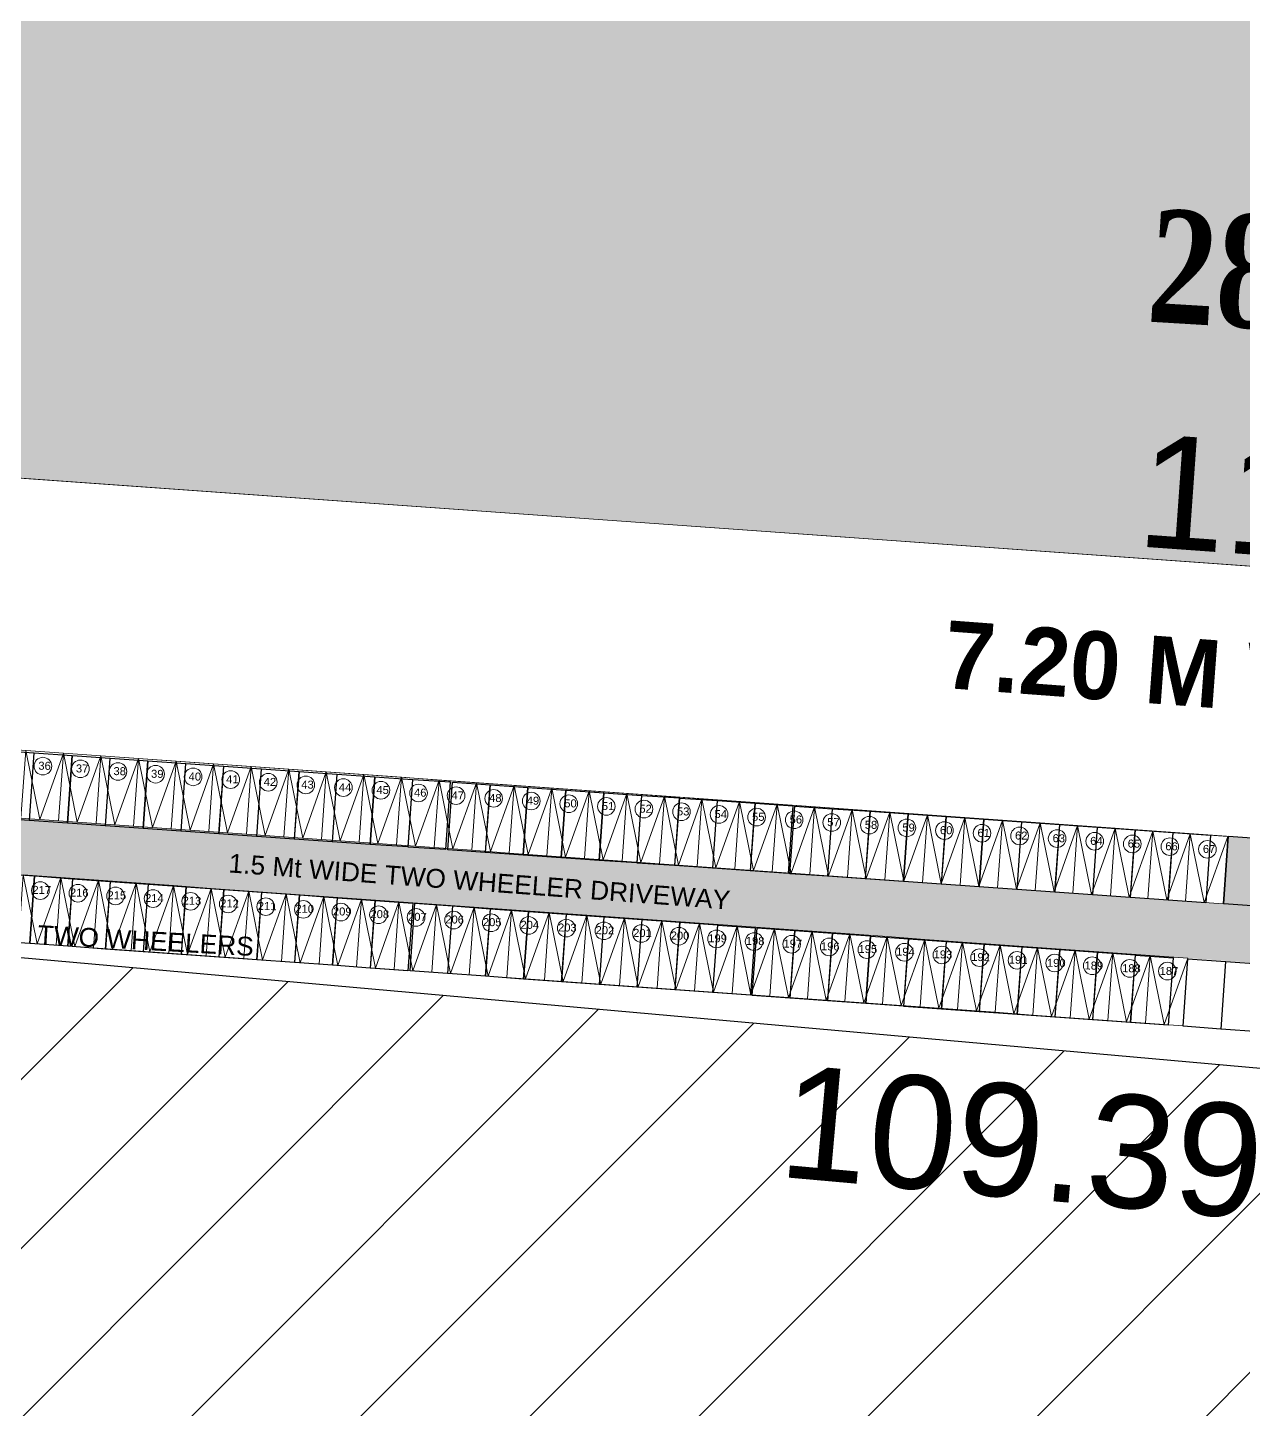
# Model space of a CAD drawing. Header units: metres. Extents: x -1560405 to -1559609, y 42907 to 43310.
# Drawn here: x -1560313.84 to -1560281.56, y 43184.7 to 43221.39 of the extents above; entities that cross this region are included whole.
import ezdxf

# ---------------------------------------------------------------- set-up
doc = ezdxf.new("R2010")
doc.units = ezdxf.units.M
doc.header["$LTSCALE"] = 750
doc.header["$MEASUREMENT"] = 0
doc.header["$PDMODE"] = 35
doc.header["$PDSIZE"] = 50
doc.linetypes.add('ACAD_ISO03W100', pattern=[30, 12, -18])
doc.linetypes.add('HIDDEN', pattern=[0.375, 0.25, -0.125])
doc.layers.get('0').update_dxf_attribs({"lineweight": 5})
doc.layers.get('Defpoints').update_dxf_attribs({"lineweight": 0})
doc.layers.add('BLK_1_LVL_0_BLDG_FOOT_PRINT', color=1, linetype='Continuous', lineweight=5)
doc.layers.add('OSR_PLAN', color=7, linetype='Continuous', lineweight=5)
doc.layers.add('BLK_1_LVL_0_SIDE_SETBACK2', color=102, linetype='Continuous')
doc.layers.add('TWO_WHEELER_PARKING', color=2, linetype='Continuous', plot=False)
doc.styles.add('JSC-Times New Roman', font='timesbd.ttf')
doc.styles.add('ROMANTICITALIC', font='romab___.ttf')
doc.styles.get("Standard").update_dxf_attribs({"font": 'arial.ttf'})
doc.dimstyles.new('DISCOVER SITE OUTRT', dxfattribs={"dimtxt": 3, "dimasz": 0.15, "dimexe": 0, "dimexo": 0, "dimgap": 0.1, "dimtad": 0, "dimzin": 0, "dimdsep": 46, "dimtxsty": 'Standard', "dimblk": 'ARCHTICK', "dimcen": 0, "dimse1": 1, "dimse2": 1, "dimsd1": 1, "dimsd2": 1, "dimclrd": 253, "dimclrt": 7, "dimadec": 0, "dimazin": 3, "dimtfac": 1, "dimtofl": 0, "dimtmove": 1, "dimatfit": 3, "dimfxl": 0, "dimfrac": 2, "dimtolj": 1, "dimtzin": 0, "dimarcsym": 0})

# ---------------------------------------------------------------- blocks, each defined once
blk = doc.blocks.new('*D635')
at = {"layer": 'Defpoints', "color": 0, "ltscale": 20}
for p in [(-1560337.813, 43211.124), (-1560218.169, 43204.369), (-1560218.296, 43202.587)]:
    blk.add_point(p, dxfattribs=at)
at = {"color": 7, "ltscale": 20, "insert": (-1560277.927, 43208.638), "char_height": 3, "attachment_point": 5, "rotation": 355.9144}
blk.add_mtext('\\A1;119.82', dxfattribs=at)
blk = doc.blocks.new('_ArchTick')
at = {"color": 0, "linetype": 'ByBlock', "const_width": 0.15}
blk.add_lwpolyline([(-0.5, -0.5), (0.5, 0.5)], dxfattribs=at)
blk = doc.blocks.new('*D644')
at = {"layer": 'Defpoints', "color": 0, "ltscale": 20}
for p in [(-1560341.683, 43199.165, 0), (-1560341.908, 43196.651), (-1560232.726, 43189.438, 0)]:
    blk.add_point(p, dxfattribs=at)
at = {"color": 7, "ltscale": 20, "insert": (-1560287.429, 43191.787), "char_height": 3, "attachment_point": 5, "rotation": 354.8986}
blk.add_mtext('\\A1;109.39', dxfattribs=at)

msp = doc.modelspace()

# ---------------------------------------------------------------- hatches: boundary and pattern name
at = {"ltscale": 0.25}
h = msp.add_hatch(dxfattribs=at)
h.set_pattern_fill('GRASS', color=3, scale=0.09, angle=4.440567, style=0)
h.set_pattern_definition([(94.440567, (-1563432.0248, 43259.684), (-1.7367471, 1.4864406), [0.428625, -2.8042672]), (49.44057, (-1563432.0248, 43259.684), (-1.736747, 1.4864406), [0.428625, -1.857375]), (139.44057, (-1563432.0248, 43259.684), (-1.4864406, -1.736747), [0.428625, -1.857375])])
h.paths.add_polyline_path([(-1560190.7146, 43221.26301), (-1560268.49446, 43223.31294), (-1560268.49446, 43223.31324), (-1560347.4932, 43228.85839), (-1560348.99461, 43211.92232), (-1560336.23062, 43211.01062), (-1560218.29627, 43202.58684), (-1560213.1246, 43200.99422), (-1560209.78798, 43197.21718), (-1560195.69072, 43197.21718)])
h.paths.add_polyline_path([(-1560217.74991, 43201.4579), (-1560213.11968, 43200.03201), (-1560211.97987, 43203.73327), (-1560216.61011, 43205.15915)], flags=25)
h.paths.add_polyline_path([(-1560212.52284, 43199.48278), (-1560209.31528, 43195.85183), (-1560206.41282, 43198.41584), (-1560209.62038, 43202.04679)], flags=9)
h.paths.add_polyline_path([(-1560193.60262, 43200.86895), (-1560191.55567, 43210.76032), (-1560197.67164, 43212.02598), (-1560199.7186, 43202.13461)], flags=25)
h.paths.add_polyline_path([(-1560234.80298, 43216.37664), (-1560224.70553, 43216.11052), (-1560224.54098, 43222.35392), (-1560234.63843, 43222.62004)], flags=24)
h.paths.add_polyline_path([(-1560313.38646, 43221.25148), (-1560303.3103, 43220.5442), (-1560302.87298, 43226.77444), (-1560312.94915, 43227.48171)], flags=24)
h.paths.add_polyline_path([(-1560348.38794, 43210.75), (-1560338.31265, 43210.03034), (-1560337.86768, 43216.26004), (-1560347.94296, 43216.97969)], flags=25)
h.paths.add_polyline_path([(-1560284.23235, 43205.97365), (-1560272.25059, 43205.11782), (-1560271.80562, 43211.34751), (-1560283.78737, 43212.20334)], flags=25)
h.paths.add_polyline_path([(-1560206.42252, 43196.5151), (-1560199.18852, 43196.5151), (-1560199.18852, 43201.17883), (-1560206.42252, 43201.17883)], flags=9)
h.paths.add_polyline_path([(-1560285.0912, 43211.91771), (-1560247.94783, 43209.68521), (-1560247.26251, 43221.08732), (-1560284.40588, 43223.31982)], flags=24)
h = msp.add_hatch(color=33)
h.dxf.hatch_style = 1
h.paths.add_polyline_path([(-1560280.10079, 43197.97847), (-1560279.97255, 43199.77389), (-1560281.96746, 43199.91638), (-1560282.09571, 43198.12096), (-1560333.81558, 43201.81519), (-1560333.90143, 43200.3175), (-1560308.96496, 43198.53634), (-1560283.03103, 43196.68394), (-1560276.55626, 43196.22147), (-1560220.63487, 43192.23168), (-1560222.02057, 43193.82993)])
h = msp.add_hatch(dxfattribs=at)
h.set_pattern_fill('ANSI31', color=0)
h.set_pattern_definition([(45, (-1563432.0248, 43748.3745), (-2.245064, 2.245064), [])])
h.paths.add_polyline_path([(-1560237.07296, 43140.74868), (-1560346.57966, 43144.31577), (-1560351.57208, 43088.39163), (-1560242.00078, 43085.54823)])
h.paths.add_polyline_path([(-1560232.7264, 43189.43795), (-1560341.68322, 43199.16467), (-1560346.57966, 43144.31577), (-1560237.07296, 43140.74868)])
h.paths.add_polyline_path([(-1560242.00078, 43085.54823), (-1560351.57208, 43088.39163), (-1560355.10313, 43048.83757), (-1560246.14631, 43039.11084)])
h.paths.add_polyline_path([(-1560239.07718, 43108.11883), (-1560238.00907, 43120.08352), (-1560244.2299, 43120.63886), (-1560245.298, 43108.67417)], flags=25)
h.paths.add_polyline_path([(-1560343.41959, 43117.43362), (-1560342.35148, 43129.39831), (-1560348.57231, 43129.95366), (-1560349.64042, 43117.98896)], flags=24)
h.paths.add_polyline_path([(-1560319.84767, 43107.93716), (-1560283.14881, 43106.13183), (-1560282.76123, 43114.01062), (-1560319.46008, 43115.81594)], flags=24)
h.paths.add_polyline_path([(-1560313.81316, 43123.30902), (-1560282.62913, 43121.77499), (-1560282.29061, 43128.65646), (-1560313.47464, 43130.1905)], flags=24)
h.paths.add_polyline_path([(-1560315.66893, 43116.05061), (-1560286.0673, 43114.59442), (-1560285.72878, 43121.47589), (-1560315.33041, 43122.93208)], flags=24)
h.paths.add_polyline_path([(-1560293.79379, 43189.23675), (-1560281.82909, 43188.16864), (-1560281.27375, 43194.38947), (-1560293.23845, 43195.45757)], flags=24)
h.paths.add_polyline_path([(-1560313.23162, 43162.44994), (-1560277.6348, 43160.69883), (-1560277.24722, 43168.57761), (-1560312.84404, 43170.32873)], flags=24)
h.paths.add_polyline_path([(-1560306.70402, 43044.619), (-1560294.73932, 43043.5509), (-1560294.18398, 43049.77172), (-1560306.14868, 43050.83983)], flags=24)
h.paths.add_polyline_path([(-1560324.78315, 43066.20517), (-1560289.49716, 43064.46935), (-1560289.10958, 43072.34813), (-1560324.39557, 43074.08395)], flags=24)

# ---------------------------------------------------------------- linework, layer by layer
at = {"color": 0, "linetype": 'HIDDEN', "ltscale": 15}
for p, q in [((-1560336.23062, 43211.01062), (-1560218.29627, 43202.58684)), ((-1560334.10516, 43203.64046, 0), (-1560227.10723, 43195.99785, 0))]:
    msp.add_line(p, q, dxfattribs=at)
at = {"color": 0, "ltscale": 0.25, "elevation": 0}
for points in [[(-1560313.88614, 43202.19626), (-1560314.01439, 43200.40083), (-1560313.01693, 43200.32959), (-1560312.88869, 43202.12501)], [(-1560312.88869, 43202.12501), (-1560313.01693, 43200.32959), (-1560312.01947, 43200.25834), (-1560311.89123, 43202.05377)], [(-1560311.89123, 43202.05377), (-1560312.01947, 43200.25834), (-1560311.02201, 43200.1871), (-1560310.89377, 43201.98252)], [(-1560310.89377, 43201.98252), (-1560311.02201, 43200.1871), (-1560310.02455, 43200.11585), (-1560309.89631, 43201.91128)], [(-1560309.89631, 43201.91128), (-1560310.02455, 43200.11585), (-1560309.02709, 43200.0446), (-1560308.89885, 43201.84003)], [(-1560308.89885, 43201.84003), (-1560309.02709, 43200.0446), (-1560308.02964, 43199.97336), (-1560307.90139, 43201.76878)], [(-1560307.90139, 43201.76878), (-1560308.02964, 43199.97336), (-1560307.03218, 43199.90211), (-1560306.90393, 43201.69754)], [(-1560306.90393, 43201.69754), (-1560307.03218, 43199.90211), (-1560306.03472, 43199.83086), (-1560305.90647, 43201.62629)], [(-1560305.90647, 43201.62629), (-1560306.03472, 43199.83086), (-1560305.03726, 43199.75962), (-1560304.90902, 43201.55504)], [(-1560304.90902, 43201.55504), (-1560305.03726, 43199.75962), (-1560304.0398, 43199.68837), (-1560303.91156, 43201.4838)], [(-1560303.91156, 43201.4838), (-1560304.0398, 43199.68837), (-1560303.04234, 43199.61713), (-1560302.9141, 43201.41255)], [(-1560302.9141, 43201.41255), (-1560303.04234, 43199.61713), (-1560302.04488, 43199.54588), (-1560301.91664, 43201.34131)], [(-1560301.91664, 43201.34131), (-1560302.04488, 43199.54588), (-1560301.04742, 43199.47463), (-1560300.91918, 43201.27006)], [(-1560300.91918, 43201.27006), (-1560301.04742, 43199.47463), (-1560300.04997, 43199.40339), (-1560299.92172, 43201.19881)], [(-1560299.92172, 43201.19881), (-1560300.04997, 43199.40339), (-1560299.05251, 43199.33214), (-1560298.92426, 43201.12757)], [(-1560298.92426, 43201.12757), (-1560299.05251, 43199.33214), (-1560298.05505, 43199.2609), (-1560297.9268, 43201.05632)], [(-1560297.9268, 43201.05632), (-1560298.05505, 43199.2609), (-1560297.05759, 43199.18965), (-1560296.92935, 43200.98508)], [(-1560296.92935, 43200.98508), (-1560297.05759, 43199.18965), (-1560296.06013, 43199.1184), (-1560295.93189, 43200.91383)], [(-1560295.93189, 43200.91383), (-1560296.06013, 43199.1184), (-1560295.06267, 43199.04716), (-1560294.93443, 43200.84258)], [(-1560294.93443, 43200.84258), (-1560295.06267, 43199.04716), (-1560294.06521, 43198.97591), (-1560293.93697, 43200.77134)], [(-1560293.93697, 43200.77134), (-1560294.06521, 43198.97591), (-1560293.06775, 43198.90467), (-1560292.93951, 43200.70009)], [(-1560292.93951, 43200.70009), (-1560293.06775, 43198.90467), (-1560292.0703, 43198.83342), (-1560291.94205, 43200.62884)], [(-1560291.94205, 43200.62884), (-1560292.0703, 43198.83342), (-1560291.07284, 43198.76217), (-1560290.94459, 43200.5576)], [(-1560290.94459, 43200.5576), (-1560291.07284, 43198.76217), (-1560290.07538, 43198.69093), (-1560289.94713, 43200.48635)], [(-1560289.94713, 43200.48635), (-1560290.07538, 43198.69093), (-1560289.07792, 43198.61968), (-1560288.94968, 43200.41511)], [(-1560288.94968, 43200.41511), (-1560289.07792, 43198.61968), (-1560288.08046, 43198.54843), (-1560287.95222, 43200.34386)], [(-1560287.95222, 43200.34386), (-1560288.08046, 43198.54843), (-1560287.083, 43198.47719), (-1560286.95476, 43200.27261)], [(-1560286.95476, 43200.27261), (-1560287.083, 43198.47719), (-1560286.08554, 43198.40594), (-1560285.9573, 43200.20137)], [(-1560285.9573, 43200.20137), (-1560286.08554, 43198.40594), (-1560285.08808, 43198.3347), (-1560284.95984, 43200.13012)], [(-1560284.95984, 43200.13012), (-1560285.08808, 43198.3347), (-1560284.09062, 43198.26345), (-1560283.96238, 43200.05888)], [(-1560283.96238, 43200.05888), (-1560284.09062, 43198.26345), (-1560283.09317, 43198.1922), (-1560282.96492, 43199.98763)], [(-1560282.96492, 43199.98763), (-1560283.09317, 43198.1922), (-1560282.09571, 43198.12096), (-1560281.96746, 43199.91638)], [(-1560313.95225, 43198.89257), (-1560314.0805, 43197.09715), (-1560313.08304, 43197.0259), (-1560312.95479, 43198.82133)], [(-1560312.95479, 43198.82133), (-1560313.08304, 43197.0259), (-1560312.08558, 43196.95466), (-1560311.95733, 43198.75008)], [(-1560311.95733, 43198.75008), (-1560312.08558, 43196.95466), (-1560311.08812, 43196.88341), (-1560310.95988, 43198.67884)], [(-1560310.95988, 43198.67884), (-1560311.08812, 43196.88341), (-1560310.09066, 43196.81216), (-1560309.96242, 43198.60759)], [(-1560309.96242, 43198.60759), (-1560310.09066, 43196.81216), (-1560309.0932, 43196.74092), (-1560308.96496, 43198.53634)], [(-1560308.96496, 43198.53634), (-1560309.0932, 43196.74092), (-1560308.09574, 43196.66967), (-1560307.9675, 43198.4651)], [(-1560307.9675, 43198.4651), (-1560308.09574, 43196.66967), (-1560307.09828, 43196.59843), (-1560306.97004, 43198.39385)], [(-1560306.97004, 43198.39385), (-1560307.09828, 43196.59843), (-1560306.10083, 43196.52718), (-1560305.97258, 43198.32261)], [(-1560305.97258, 43198.32261), (-1560306.10083, 43196.52718), (-1560305.10337, 43196.45593), (-1560304.97512, 43198.25136)], [(-1560304.97512, 43198.25136), (-1560305.10337, 43196.45593), (-1560304.10591, 43196.38469), (-1560303.97766, 43198.18011)], [(-1560303.97766, 43198.18011), (-1560304.10591, 43196.38469), (-1560303.10845, 43196.31344), (-1560302.98021, 43198.10887)], [(-1560302.98021, 43198.10887), (-1560303.10845, 43196.31344), (-1560302.11099, 43196.24219), (-1560301.98275, 43198.03762)], [(-1560301.98275, 43198.03762), (-1560302.11099, 43196.24219), (-1560301.11353, 43196.17095), (-1560300.98529, 43197.96637)], [(-1560300.98529, 43197.96637), (-1560301.11353, 43196.17095), (-1560300.11607, 43196.0997), (-1560299.98783, 43197.89513)], [(-1560299.98783, 43197.89513), (-1560300.11607, 43196.0997), (-1560299.11861, 43196.02846), (-1560298.99037, 43197.82388)], [(-1560298.99037, 43197.82388), (-1560299.11861, 43196.02846), (-1560298.12116, 43195.95721), (-1560297.99291, 43197.75264)], [(-1560297.99291, 43197.75264), (-1560298.12116, 43195.95721), (-1560297.1237, 43195.88596), (-1560296.99545, 43197.68139)], [(-1560296.99545, 43197.68139), (-1560297.1237, 43195.88596), (-1560296.12624, 43195.81472), (-1560295.99799, 43197.61014)], [(-1560295.99799, 43197.61014), (-1560296.12624, 43195.81472), (-1560295.12878, 43195.74347), (-1560295.00054, 43197.5389)], [(-1560295.00054, 43197.5389), (-1560295.12878, 43195.74347), (-1560294.13132, 43195.67223), (-1560294.00308, 43197.46765)], [(-1560294.00308, 43197.46765), (-1560294.13132, 43195.67223), (-1560293.13386, 43195.60098), (-1560293.00562, 43197.39641)], [(-1560293.00562, 43197.39641), (-1560293.13386, 43195.60098), (-1560292.1364, 43195.52973), (-1560292.00816, 43197.32516)], [(-1560292.00816, 43197.32516), (-1560292.1364, 43195.52973), (-1560291.13894, 43195.45849), (-1560291.0107, 43197.25391)], [(-1560291.0107, 43197.25391), (-1560291.13894, 43195.45849), (-1560290.14149, 43195.38724), (-1560290.01324, 43197.18267)], [(-1560290.01324, 43197.18267), (-1560290.14149, 43195.38724), (-1560289.14403, 43195.316), (-1560289.01578, 43197.11142)], [(-1560289.01578, 43197.11142), (-1560289.14403, 43195.316), (-1560288.14657, 43195.24475), (-1560288.01832, 43197.04017)], [(-1560288.01832, 43197.04017), (-1560288.14657, 43195.24475), (-1560287.14911, 43195.1735), (-1560287.02087, 43196.96893)], [(-1560287.02087, 43196.96893), (-1560287.14911, 43195.1735), (-1560286.15165, 43195.10226), (-1560286.02341, 43196.89768)], [(-1560286.02341, 43196.89768), (-1560286.15165, 43195.10226), (-1560285.15419, 43195.03101), (-1560285.02595, 43196.82644)], [(-1560285.02595, 43196.82644), (-1560285.15419, 43195.03101), (-1560284.15673, 43194.95976), (-1560284.02849, 43196.75519)], [(-1560284.02849, 43196.75519), (-1560284.15673, 43194.95976), (-1560283.15927, 43194.88852), (-1560283.03103, 43196.68394)]]:
    msp.add_lwpolyline(points, close=True, dxfattribs=at)
at = {"color": 0, "linetype": 'ACAD_ISO03W100', "ltscale": 0.1, "elevation": 0}
for points in [[(-1560312.88869, 43202.12501), (-1560313.51566, 43200.36521), (-1560313.88614, 43202.19626)], [(-1560311.89123, 43202.05377), (-1560312.5182, 43200.29396), (-1560312.88869, 43202.12501)], [(-1560310.89377, 43201.98252), (-1560311.52074, 43200.22272), (-1560311.89123, 43202.05377)], [(-1560309.89631, 43201.91128), (-1560310.52328, 43200.15147), (-1560310.89377, 43201.98252)], [(-1560308.89885, 43201.84003), (-1560309.52582, 43200.08023), (-1560309.89631, 43201.91128)], [(-1560307.90139, 43201.76878), (-1560308.52836, 43200.00898), (-1560308.89885, 43201.84003)], [(-1560306.90393, 43201.69754), (-1560307.53091, 43199.93773), (-1560307.90139, 43201.76878)], [(-1560305.90647, 43201.62629), (-1560306.53345, 43199.86649), (-1560306.90393, 43201.69754)], [(-1560304.90902, 43201.55504), (-1560305.53599, 43199.79524), (-1560305.90647, 43201.62629)], [(-1560303.91156, 43201.4838), (-1560304.53853, 43199.724), (-1560304.90902, 43201.55504)], [(-1560302.9141, 43201.41255), (-1560303.54107, 43199.65275), (-1560303.91156, 43201.4838)], [(-1560301.91664, 43201.34131), (-1560302.54361, 43199.5815), (-1560302.9141, 43201.41255)], [(-1560300.91918, 43201.27006), (-1560301.54615, 43199.51026), (-1560301.91664, 43201.34131)], [(-1560299.92172, 43201.19881), (-1560300.54869, 43199.43901), (-1560300.91918, 43201.27006)], [(-1560298.92426, 43201.12757), (-1560299.55124, 43199.36777), (-1560299.92172, 43201.19881)], [(-1560297.9268, 43201.05632), (-1560298.55378, 43199.29652), (-1560298.92426, 43201.12757)], [(-1560296.92935, 43200.98508), (-1560297.55632, 43199.22527), (-1560297.9268, 43201.05632)], [(-1560295.93189, 43200.91383), (-1560296.55886, 43199.15403), (-1560296.92935, 43200.98508)], [(-1560294.93443, 43200.84258), (-1560295.5614, 43199.08278), (-1560295.93189, 43200.91383)], [(-1560293.93697, 43200.77134), (-1560294.56394, 43199.01153), (-1560294.93443, 43200.84258)], [(-1560292.93951, 43200.70009), (-1560293.56648, 43198.94029), (-1560293.93697, 43200.77134)], [(-1560291.94205, 43200.62884), (-1560292.56902, 43198.86904), (-1560292.93951, 43200.70009)], [(-1560290.94459, 43200.5576), (-1560291.57157, 43198.7978), (-1560291.94205, 43200.62884)], [(-1560289.94713, 43200.48635), (-1560290.57411, 43198.72655), (-1560290.94459, 43200.5576)], [(-1560288.94968, 43200.41511), (-1560289.57665, 43198.6553), (-1560289.94713, 43200.48635)], [(-1560287.95222, 43200.34386), (-1560288.57919, 43198.58406), (-1560288.94968, 43200.41511)], [(-1560286.95476, 43200.27261), (-1560287.58173, 43198.51281), (-1560287.95222, 43200.34386)], [(-1560285.9573, 43200.20137), (-1560286.58427, 43198.44157), (-1560286.95476, 43200.27261)], [(-1560284.95984, 43200.13012), (-1560285.58681, 43198.37032), (-1560285.9573, 43200.20137)], [(-1560283.96238, 43200.05888), (-1560284.58935, 43198.29907), (-1560284.95984, 43200.13012)], [(-1560282.96492, 43199.98763), (-1560283.5919, 43198.22783), (-1560283.96238, 43200.05888)], [(-1560281.96746, 43199.91638), (-1560282.59444, 43198.15658), (-1560282.96492, 43199.98763)], [(-1560312.95479, 43198.82133), (-1560313.58177, 43197.06153), (-1560313.95225, 43198.89257)], [(-1560311.95733, 43198.75008), (-1560312.58431, 43196.99028), (-1560312.95479, 43198.82133)], [(-1560310.95988, 43198.67884), (-1560311.58685, 43196.91903), (-1560311.95733, 43198.75008)], [(-1560309.96242, 43198.60759), (-1560310.58939, 43196.84779), (-1560310.95988, 43198.67884)], [(-1560308.96496, 43198.53634), (-1560309.59193, 43196.77654), (-1560309.96242, 43198.60759)], [(-1560307.9675, 43198.4651), (-1560308.59447, 43196.70529), (-1560308.96496, 43198.53634)], [(-1560306.97004, 43198.39385), (-1560307.59701, 43196.63405), (-1560307.9675, 43198.4651)], [(-1560305.97258, 43198.32261), (-1560306.59955, 43196.5628), (-1560306.97004, 43198.39385)], [(-1560304.97512, 43198.25136), (-1560305.6021, 43196.49156), (-1560305.97258, 43198.32261)], [(-1560303.97766, 43198.18011), (-1560304.60464, 43196.42031), (-1560304.97512, 43198.25136)], [(-1560302.98021, 43198.10887), (-1560303.60718, 43196.34906), (-1560303.97766, 43198.18011)], [(-1560301.98275, 43198.03762), (-1560302.60972, 43196.27782), (-1560302.98021, 43198.10887)], [(-1560300.98529, 43197.96637), (-1560301.61226, 43196.20657), (-1560301.98275, 43198.03762)], [(-1560299.98783, 43197.89513), (-1560300.6148, 43196.13533), (-1560300.98529, 43197.96637)], [(-1560298.99037, 43197.82388), (-1560299.61734, 43196.06408), (-1560299.98783, 43197.89513)], [(-1560297.99291, 43197.75264), (-1560298.61988, 43195.99283), (-1560298.99037, 43197.82388)], [(-1560296.99545, 43197.68139), (-1560297.62243, 43195.92159), (-1560297.99291, 43197.75264)], [(-1560295.99799, 43197.61014), (-1560296.62497, 43195.85034), (-1560296.99545, 43197.68139)], [(-1560295.00054, 43197.5389), (-1560295.62751, 43195.77909), (-1560295.99799, 43197.61014)], [(-1560294.00308, 43197.46765), (-1560294.63005, 43195.70785), (-1560295.00054, 43197.5389)], [(-1560293.00562, 43197.39641), (-1560293.63259, 43195.6366), (-1560294.00308, 43197.46765)], [(-1560292.00816, 43197.32516), (-1560292.63513, 43195.56536), (-1560293.00562, 43197.39641)], [(-1560291.0107, 43197.25391), (-1560291.63767, 43195.49411), (-1560292.00816, 43197.32516)], [(-1560290.01324, 43197.18267), (-1560290.64021, 43195.42286), (-1560291.0107, 43197.25391)], [(-1560289.01578, 43197.11142), (-1560289.64276, 43195.35162), (-1560290.01324, 43197.18267)], [(-1560288.01832, 43197.04017), (-1560288.6453, 43195.28037), (-1560289.01578, 43197.11142)], [(-1560287.02087, 43196.96893), (-1560287.64784, 43195.20913), (-1560288.01832, 43197.04017)], [(-1560286.02341, 43196.89768), (-1560286.65038, 43195.13788), (-1560287.02087, 43196.96893)], [(-1560285.02595, 43196.82644), (-1560285.65292, 43195.06663), (-1560286.02341, 43196.89768)], [(-1560284.02849, 43196.75519), (-1560284.65546, 43194.99539), (-1560285.02595, 43196.82644)], [(-1560283.03103, 43196.68394), (-1560283.658, 43194.92414), (-1560284.02849, 43196.75519)]]:
    msp.add_lwpolyline(points, dxfattribs=at)
at = {"color": 0, "ltscale": 0.25}
for centre in [(-1560313.43266, 43201.78098, 0), (-1560312.43521, 43201.70973, 0), (-1560311.43775, 43201.63848, 0), (-1560310.44029, 43201.56724, 0), (-1560309.44283, 43201.49599, 0), (-1560308.44537, 43201.42475, 0), (-1560307.44791, 43201.3535, 0), (-1560306.45045, 43201.28225, 0), (-1560305.45299, 43201.21101, 0), (-1560304.45554, 43201.13976, 0), (-1560303.45808, 43201.06852, 0), (-1560302.46062, 43200.99727, 0), (-1560301.46316, 43200.92602, 0), (-1560300.4657, 43200.85478, 0), (-1560299.46824, 43200.78353, 0), (-1560298.47078, 43200.71228, 0), (-1560297.47332, 43200.64104, 0), (-1560296.47587, 43200.56979, 0), (-1560295.47841, 43200.49855, 0), (-1560294.48095, 43200.4273, 0), (-1560293.48349, 43200.35605, 0), (-1560292.48603, 43200.28481, 0), (-1560291.48857, 43200.21356, 0), (-1560290.49111, 43200.14232, 0), (-1560289.49365, 43200.07107, 0), (-1560288.49619, 43199.99982, 0), (-1560287.49874, 43199.92858, 0), (-1560286.50128, 43199.85733, 0), (-1560285.50382, 43199.78608, 0), (-1560284.50636, 43199.71484, 0), (-1560283.5089, 43199.64359, 0), (-1560282.51144, 43199.57235, 0), (-1560313.49877, 43198.47729, 0), (-1560312.50131, 43198.40604, 0), (-1560311.50385, 43198.3348, 0), (-1560310.5064, 43198.26355, 0), (-1560309.50894, 43198.19231, 0), (-1560308.51148, 43198.12106, 0), (-1560307.51402, 43198.04981, 0), (-1560306.51656, 43197.97857, 0), (-1560305.5191, 43197.90732, 0), (-1560304.52164, 43197.83608, 0), (-1560303.52418, 43197.76483, 0), (-1560302.52673, 43197.69358, 0), (-1560301.52927, 43197.62234, 0), (-1560300.53181, 43197.55109, 0), (-1560299.53435, 43197.47985, 0), (-1560298.53689, 43197.4086, 0), (-1560297.53943, 43197.33735, 0), (-1560296.54197, 43197.26611, 0), (-1560295.54451, 43197.19486, 0), (-1560294.54706, 43197.12361, 0), (-1560293.5496, 43197.05237, 0), (-1560292.55214, 43196.98112, 0), (-1560291.55468, 43196.90988, 0), (-1560290.55722, 43196.83863, 0), (-1560289.55976, 43196.76738, 0), (-1560288.5623, 43196.69614, 0), (-1560287.56484, 43196.62489, 0), (-1560286.56738, 43196.55365, 0), (-1560285.56993, 43196.4824, 0), (-1560284.57247, 43196.41115, 0), (-1560283.57501, 43196.33991, 0)]:
    msp.add_circle(centre, 0.23412, dxfattribs=at)
at = {"layer": 'BLK_1_LVL_0_BLDG_FOOT_PRINT', "color": 1, "elevation": 0}
msp.add_lwpolyline([(-1560355.10313, 43048.83757), (-1560246.14631, 43039.11084), (-1560232.7264, 43189.43795), (-1560341.68322, 43199.16467)], close=True, dxfattribs=at)
at = {"layer": 'BLK_1_LVL_0_SIDE_SETBACK2', "color": 102, "elevation": 0}
msp.add_lwpolyline([(-1560341.68322, 43199.16467), (-1560338.22092, 43228.20754), (-1560268.48759, 43223.31276), (-1560229.07498, 43222.27402), (-1560232.7264, 43189.43795), (-1560341.68322, 43199.16467)], close=True, dxfattribs=at)
at = {"layer": 'OSR_PLAN', "color": 7}
msp.add_lwpolyline([(-1560348.99461, 43211.92232), (-1560347.4932, 43228.85839), (-1560268.48759, 43223.31276), (-1560190.7146, 43221.26301), (-1560195.69072, 43197.21718), (-1560209.78798, 43197.21718), (-1560213.1246, 43200.99422), (-1560218.29627, 43202.58684), (-1560336.23062, 43211.01062), (-1560348.99461, 43211.92232)], close=True, dxfattribs=at)
at = {"layer": 'TWO_WHEELER_PARKING', "color": 2, "lineweight": -3}
for points in [[(-1560314.79207, 43200.40614), (-1560314.66666, 43202.20176), (-1560313.66909, 43202.13209), (-1560313.7945, 43200.33646)], [(-1560313.78889, 43200.33607), (-1560313.66348, 43202.1317), (-1560312.66591, 43202.06202), (-1560312.79132, 43200.2664)], [(-1560312.7738, 43200.26517), (-1560312.64838, 43202.0608), (-1560311.65081, 43201.99113), (-1560311.77623, 43200.1955)], [(-1560311.77128, 43200.19515), (-1560311.64587, 43201.99078), (-1560310.6483, 43201.92111), (-1560310.77371, 43200.12548)], [(-1560310.7681, 43200.12509), (-1560310.64269, 43201.92071), (-1560309.64512, 43201.85104), (-1560309.77053, 43200.05542)], [(-1560309.76001, 43200.05468), (-1560309.6346, 43201.85031), (-1560308.63703, 43201.78063), (-1560308.76244, 43199.98501)], [(-1560308.7575, 43199.98466), (-1560308.63208, 43201.78029), (-1560307.63451, 43201.71061), (-1560307.75993, 43199.91499)], [(-1560307.75432, 43199.9146), (-1560307.6289, 43201.71022), (-1560306.63133, 43201.64055), (-1560306.75675, 43199.84492)], [(-1560306.75114, 43199.84453), (-1560306.62572, 43201.64016), (-1560305.62815, 43201.57048), (-1560305.75357, 43199.77486)], [(-1560305.74304, 43199.77412), (-1560305.61763, 43201.56975), (-1560304.62006, 43201.50007), (-1560304.74547, 43199.70445)], [(-1560304.74053, 43199.7041), (-1560304.61512, 43201.49973), (-1560303.61755, 43201.43005), (-1560303.74296, 43199.63443)], [(-1560303.73735, 43199.63404), (-1560303.61193, 43201.42966), (-1560302.61437, 43201.35999), (-1560302.73978, 43199.56436)], [(-1560302.68323, 43199.56041), (-1560302.55782, 43201.35604), (-1560301.56025, 43201.28636), (-1560301.68566, 43199.49074)], [(-1560301.68072, 43199.49039), (-1560301.5553, 43201.28602), (-1560300.55773, 43201.21635), (-1560300.68315, 43199.42072)], [(-1560300.67754, 43199.42033), (-1560300.55212, 43201.21595), (-1560299.55455, 43201.14628), (-1560299.67997, 43199.35065)], [(-1560299.66244, 43199.34943), (-1560299.53703, 43201.14506), (-1560298.53946, 43201.07538), (-1560298.66487, 43199.27976)], [(-1560298.65993, 43199.27941), (-1560298.53451, 43201.07504), (-1560297.53694, 43201.00536), (-1560297.66236, 43199.20974)], [(-1560297.65675, 43199.20934), (-1560297.53133, 43201.00497), (-1560296.53376, 43200.9353), (-1560296.65918, 43199.13967)], [(-1560296.64865, 43199.13894), (-1560296.52324, 43200.93456), (-1560295.52567, 43200.86489), (-1560295.65108, 43199.06926)], [(-1560295.64614, 43199.06892), (-1560295.52073, 43200.86454), (-1560294.52316, 43200.79487), (-1560294.64857, 43198.99924)], [(-1560294.64296, 43198.99885), (-1560294.51755, 43200.79448), (-1560293.51998, 43200.7248), (-1560293.64539, 43198.92918)], [(-1560293.5956, 43198.9257), (-1560293.47019, 43200.72133), (-1560292.47262, 43200.65165), (-1560292.59803, 43198.85603)], [(-1560292.59309, 43198.85568), (-1560292.46767, 43200.65131), (-1560291.4701, 43200.58163), (-1560291.59552, 43198.78601)], [(-1560291.5899, 43198.78561), (-1560291.46449, 43200.58124), (-1560290.46692, 43200.51157), (-1560290.59233, 43198.71594)], [(-1560290.57481, 43198.71472), (-1560290.4494, 43200.51034), (-1560289.45183, 43200.44067), (-1560289.57724, 43198.64504)], [(-1560289.5723, 43198.6447), (-1560289.44688, 43200.44032), (-1560288.44931, 43200.37065), (-1560288.57473, 43198.57502)], [(-1560288.56911, 43198.57463), (-1560288.4437, 43200.37026), (-1560287.44613, 43200.30058), (-1560287.57154, 43198.50496)], [(-1560287.56102, 43198.50422), (-1560287.43561, 43200.29985), (-1560286.43804, 43200.23017), (-1560286.56345, 43198.43455)], [(-1560286.55851, 43198.4342), (-1560286.43309, 43200.22983), (-1560285.43552, 43200.16016), (-1560285.56094, 43198.36453)], [(-1560285.55533, 43198.36414), (-1560285.42991, 43200.15976), (-1560284.43234, 43200.09009), (-1560284.55776, 43198.29446)], [(-1560284.55215, 43198.29407), (-1560284.42673, 43200.0897), (-1560283.42916, 43200.02002), (-1560283.55458, 43198.2244)], [(-1560283.54897, 43198.22401), (-1560283.42355, 43200.01963), (-1560282.42598, 43199.94996), (-1560282.5514, 43198.15433)]]:
    msp.add_lwpolyline(points, close=True, dxfattribs=at)
for points, elevation in [([(-1560282.07847, 43198.12724), (-1560281.95305, 43199.92286), (-1560280.95548, 43199.85319), (-1560281.0809, 43198.05756)], 0.00001), ([(-1560314.78683, 43197.14211), (-1560314.65792, 43198.93749), (-1560313.66049, 43198.86587), (-1560313.78939, 43197.07049)], 0.00001), ([(-1560313.77187, 43197.06924), (-1560313.64296, 43198.86461), (-1560312.64553, 43198.793), (-1560312.77444, 43196.99762)], 0.00001), ([(-1560312.76949, 43196.99727), (-1560312.64059, 43198.79264), (-1560311.64315, 43198.72103), (-1560311.77206, 43196.92565)], 0.00001), ([(-1560311.76645, 43196.92525), (-1560311.63754, 43198.72063), (-1560310.64011, 43198.64901), (-1560310.76902, 43196.85363)], 0.00001), ([(-1560310.7585, 43196.85288), (-1560310.62959, 43198.64825), (-1560309.63216, 43198.57664), (-1560309.76106, 43196.78126)], 0.00001), ([(-1560309.75612, 43196.78091), (-1560309.62721, 43198.57628), (-1560308.62978, 43198.50467), (-1560308.75869, 43196.70929)], 0.00001), ([(-1560308.75308, 43196.70889), (-1560308.62417, 43198.50427), (-1560307.62674, 43198.43265), (-1560307.75565, 43196.63727)], 0.00001), ([(-1560307.75004, 43196.63687), (-1560307.62113, 43198.43225), (-1560306.6237, 43198.36063), (-1560306.7526, 43196.56525)], 0.00001), ([(-1560306.74208, 43196.5645), (-1560306.61317, 43198.35988), (-1560305.61574, 43198.28826), (-1560305.74465, 43196.49288)], 0.00001), ([(-1560305.73971, 43196.49253), (-1560305.6108, 43198.28791), (-1560304.61337, 43198.21629), (-1560304.74227, 43196.42091)], 0.00001), ([(-1560304.73666, 43196.42051), (-1560304.60776, 43198.21589), (-1560303.61032, 43198.14427), (-1560303.73923, 43196.3489)], 0.00001), ([(-1560303.68269, 43196.34484), (-1560303.55378, 43198.14021), (-1560302.55635, 43198.0686), (-1560302.68526, 43196.27322)], 0.00001), ([(-1560302.68032, 43196.27287), (-1560302.55141, 43198.06824), (-1560301.55398, 43197.99663), (-1560301.68288, 43196.20125)], 0.00001), ([(-1560301.67727, 43196.20085), (-1560301.54837, 43197.99623), (-1560300.55093, 43197.92461), (-1560300.67984, 43196.12923)], 0.00001), ([(-1560300.66232, 43196.12797), (-1560300.53341, 43197.92335), (-1560299.53598, 43197.85174), (-1560299.66489, 43196.05636)], 0.00001), ([(-1560299.65994, 43196.056), (-1560299.53104, 43197.85138), (-1560298.5336, 43197.77977), (-1560298.66251, 43195.98439)], 0.00001), ([(-1560298.6569, 43195.98398), (-1560298.52799, 43197.77936), (-1560297.53056, 43197.70775), (-1560297.65947, 43195.91237)], 0.00001), ([(-1560297.64895, 43195.91161), (-1560297.52004, 43197.70699), (-1560296.52261, 43197.63538), (-1560296.65151, 43195.84)], 0.00001), ([(-1560296.64657, 43195.83964), (-1560296.51766, 43197.63502), (-1560295.52023, 43197.56341), (-1560295.64914, 43195.76803)], 0.00001), ([(-1560295.64353, 43195.76763), (-1560295.51462, 43197.563), (-1560294.51719, 43197.49139), (-1560294.6461, 43195.69601)], 0.00001), ([(-1560294.59631, 43195.69244), (-1560294.46741, 43197.48781), (-1560293.46997, 43197.4162), (-1560293.59888, 43195.62082)], 0.00001), ([(-1560293.59394, 43195.62047), (-1560293.46503, 43197.41584), (-1560292.4676, 43197.34423), (-1560292.59651, 43195.54885)], 0.00001), ([(-1560292.5909, 43195.54845), (-1560292.46199, 43197.34383), (-1560291.46456, 43197.27221), (-1560291.59346, 43195.47683)], 0.00001), ([(-1560291.57594, 43195.47557), (-1560291.44703, 43197.27095), (-1560290.4496, 43197.19934), (-1560290.57851, 43195.40396)], 0.00001), ([(-1560290.57356, 43195.4036), (-1560290.44466, 43197.19898), (-1560289.44722, 43197.12737), (-1560289.57613, 43195.33199)], 0.00001), ([(-1560289.57052, 43195.33159), (-1560289.44161, 43197.12696), (-1560288.44418, 43197.05535), (-1560288.57309, 43195.25997)], 0.00001), ([(-1560288.56257, 43195.25921), (-1560288.43366, 43197.05459), (-1560287.43623, 43196.98298), (-1560287.56514, 43195.1876)], 0.00001), ([(-1560287.56019, 43195.18724), (-1560287.43128, 43196.98262), (-1560286.43385, 43196.91101), (-1560286.56276, 43195.11563)], 0.00001), ([(-1560286.55715, 43195.11523), (-1560286.42824, 43196.9106), (-1560285.43081, 43196.83899), (-1560285.55972, 43195.04361)], 0.00001), ([(-1560285.55411, 43195.04321), (-1560285.4252, 43196.83859), (-1560284.42777, 43196.76697), (-1560284.55668, 43194.97159)], 0.00001), ([(-1560284.55107, 43194.97119), (-1560284.42216, 43196.76657), (-1560283.42473, 43196.69495), (-1560283.55363, 43194.89957)], 0.00001), ([(-1560283.15539, 43194.87337), (-1560283.02648, 43196.66875), (-1560282.02905, 43196.59713), (-1560282.15795, 43194.80175)], 0), ([(-1560282.14743, 43194.801), (-1560282.01852, 43196.59637), (-1560281.02109, 43196.52476), (-1560281.15, 43194.72938)], 0)]:
    msp.add_lwpolyline(points, close=True, dxfattribs=dict(at, elevation=elevation))

# ---------------------------------------------------------------- texts
at = {"color": 0, "ltscale": 1000, "style": 'ROMANTICITALIC'}
msp.add_text('7.20 M WIDE DRIVEWAY', height=1.8, rotation=355.739572, dxfattribs=at).set_placement((-1560289.55686, 43203.86103))
at = {"color": 0, "lineweight": -2}
for s, p in [('36', (-1560313.55428, 43201.68648)), ('37', (-1560312.55682, 43201.61523)), ('38', (-1560311.55936, 43201.54399)), ('39', (-1560310.5619, 43201.47274)), ('40', (-1560309.56445, 43201.40149)), ('41', (-1560308.56699, 43201.33025)), ('42', (-1560307.56953, 43201.259)), ('43', (-1560306.57207, 43201.18775)), ('44', (-1560305.57461, 43201.11651)), ('45', (-1560304.57715, 43201.04526)), ('46', (-1560303.57969, 43200.97402)), ('47', (-1560302.58223, 43200.90277)), ('48', (-1560301.58478, 43200.83152)), ('49', (-1560300.58732, 43200.76028)), ('50', (-1560299.58986, 43200.68903)), ('51', (-1560298.5924, 43200.61779)), ('52', (-1560297.59494, 43200.54654)), ('53', (-1560296.59748, 43200.47529)), ('54', (-1560295.60002, 43200.40405)), ('55', (-1560294.60256, 43200.3328)), ('56', (-1560293.60511, 43200.26156)), ('57', (-1560292.60765, 43200.19031)), ('58', (-1560291.61019, 43200.11906)), ('59', (-1560290.61273, 43200.04782)), ('60', (-1560289.61527, 43199.97657)), ('61', (-1560288.61781, 43199.90532)), ('62', (-1560287.62035, 43199.83408)), ('63', (-1560286.62289, 43199.76283)), ('64', (-1560285.62544, 43199.69159)), ('65', (-1560284.62798, 43199.62034)), ('66', (-1560283.63052, 43199.54909)), ('67', (-1560282.63306, 43199.47785)), ('217', (-1560313.71248, 43198.38987)), ('216', (-1560312.71503, 43198.31863)), ('215', (-1560311.71757, 43198.24738)), ('214', (-1560310.72011, 43198.17613)), ('213', (-1560309.72265, 43198.10489)), ('212', (-1560308.72519, 43198.03364)), ('211', (-1560307.72773, 43197.9624)), ('210', (-1560306.73027, 43197.89115)), ('209', (-1560305.73281, 43197.8199)), ('208', (-1560304.73536, 43197.74866)), ('207', (-1560303.7379, 43197.67741)), ('206', (-1560302.74813, 43197.60621)), ('205', (-1560301.75068, 43197.53496)), ('204', (-1560300.75322, 43197.46372)), ('203', (-1560299.75576, 43197.39247)), ('202', (-1560298.7583, 43197.32122)), ('201', (-1560297.76084, 43197.24998)), ('200', (-1560296.76338, 43197.17873)), ('199', (-1560295.76592, 43197.10748)), ('198', (-1560294.76846, 43197.03624)), ('197', (-1560293.77101, 43196.96499)), ('196', (-1560292.77355, 43196.89375)), ('195', (-1560291.77609, 43196.8225)), ('194', (-1560290.77863, 43196.75125)), ('193', (-1560289.78117, 43196.68001)), ('192', (-1560288.78371, 43196.60876)), ('191', (-1560287.78625, 43196.53752)), ('190', (-1560286.77286, 43196.45474)), ('189', (-1560285.7754, 43196.38349)), ('188', (-1560284.77795, 43196.31225)), ('187', (-1560283.78049, 43196.241))]:
    msp.add_text(s, height=0.212476, rotation=359.195217, dxfattribs=at).set_placement(p)
at = {"color": 0}
for s, rotation, p in [('1.5 Mt WIDE TWO WHEELER DRIVEWAY', 355.752625, (-1560308.51417, 43198.96125, 0)), ('TWO WHEELERS', 356.781273, (-1560313.58177, 43197.06153, 0))]:
    msp.add_text(s, height=0.5, rotation=rotation, dxfattribs=at).set_placement(p)
at = {"color": 0, "insert": (-1560283.67264, 43221.57326), "char_height": 3, "width": 81.7016348, "attachment_point": 1, "rotation": 356.56038, "style": 'JSC-Times New Roman'}
msp.add_mtext('{\\W0.8;            OSR \\P2863.73Sq.Mt (10.10%)}', dxfattribs=at)

# ---------------------------------------------------------------- dimensions: what is measured, and where the dimension line sits
at = {"color": 0, "ltscale": 20}
for p1, p2, distance, picture, middle in [((-1560337.81291, 43211.12364), (-1560218.29627, 43202.58684), 1.78692, '*D635', (-1560277.92728, 43208.63762)), ((-1560232.7264, 43189.43795, 0), (-1560341.68322, 43199.16467, 0), 2.52397, '*D644', (-1560287.42924, 43191.78734))]:
    dim = msp.add_aligned_dim(p1=p1, p2=p2, distance=distance, dimstyle='DISCOVER SITE OUTRT', dxfattribs=at)
    dim.commit()
    dim.dimension.update_dxf_attribs({"geometry": picture, "text_midpoint": middle})

doc.saveas('drawing.dxf')
